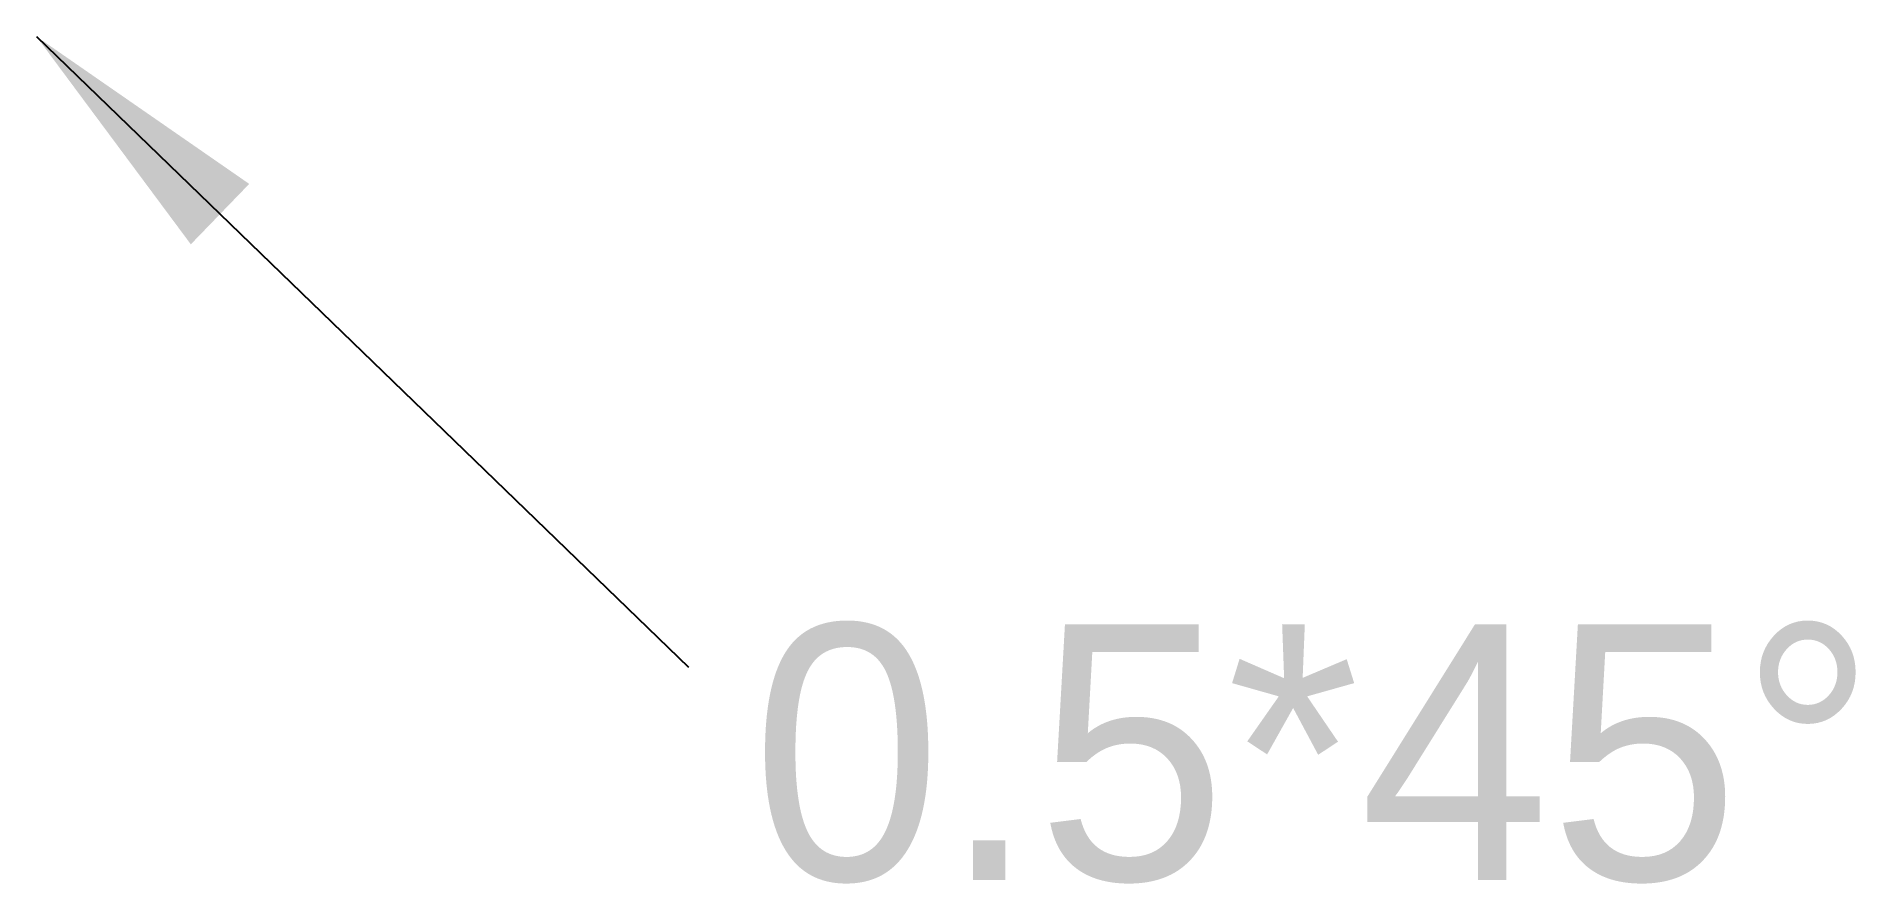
# Model space of a CAD drawing. Header units: metres. Extents: x 0 to 17.8, y -8.3 to 0.
import ezdxf

# ---------------------------------------------------------------- set-up
doc = ezdxf.new("R2010")
doc.units = ezdxf.units.M
doc.dimstyles.get("Standard").update_dxf_attribs({"dimtxt": 2.5, "dimasz": 2.5, "dimexe": 1.25, "dimexo": 0.625, "dimtad": 1, "dimcen": 2.5, "dimazin": 3, "dimtfac": 1, "dimtmove": 0, "dimatfit": 3})

msp = doc.modelspace()

# ---------------------------------------------------------------- texts
at = {"insert": (7, -5.75), "char_height": 2.5, "attachment_point": 1}
msp.add_mtext('0.5*45%%d', dxfattribs=at)

# ---------------------------------------------------------------- leaders
msp.add_leader([(0, 0), (6.38, -6.17)], dimstyle='Standard')

doc.saveas('drawing.dxf')
